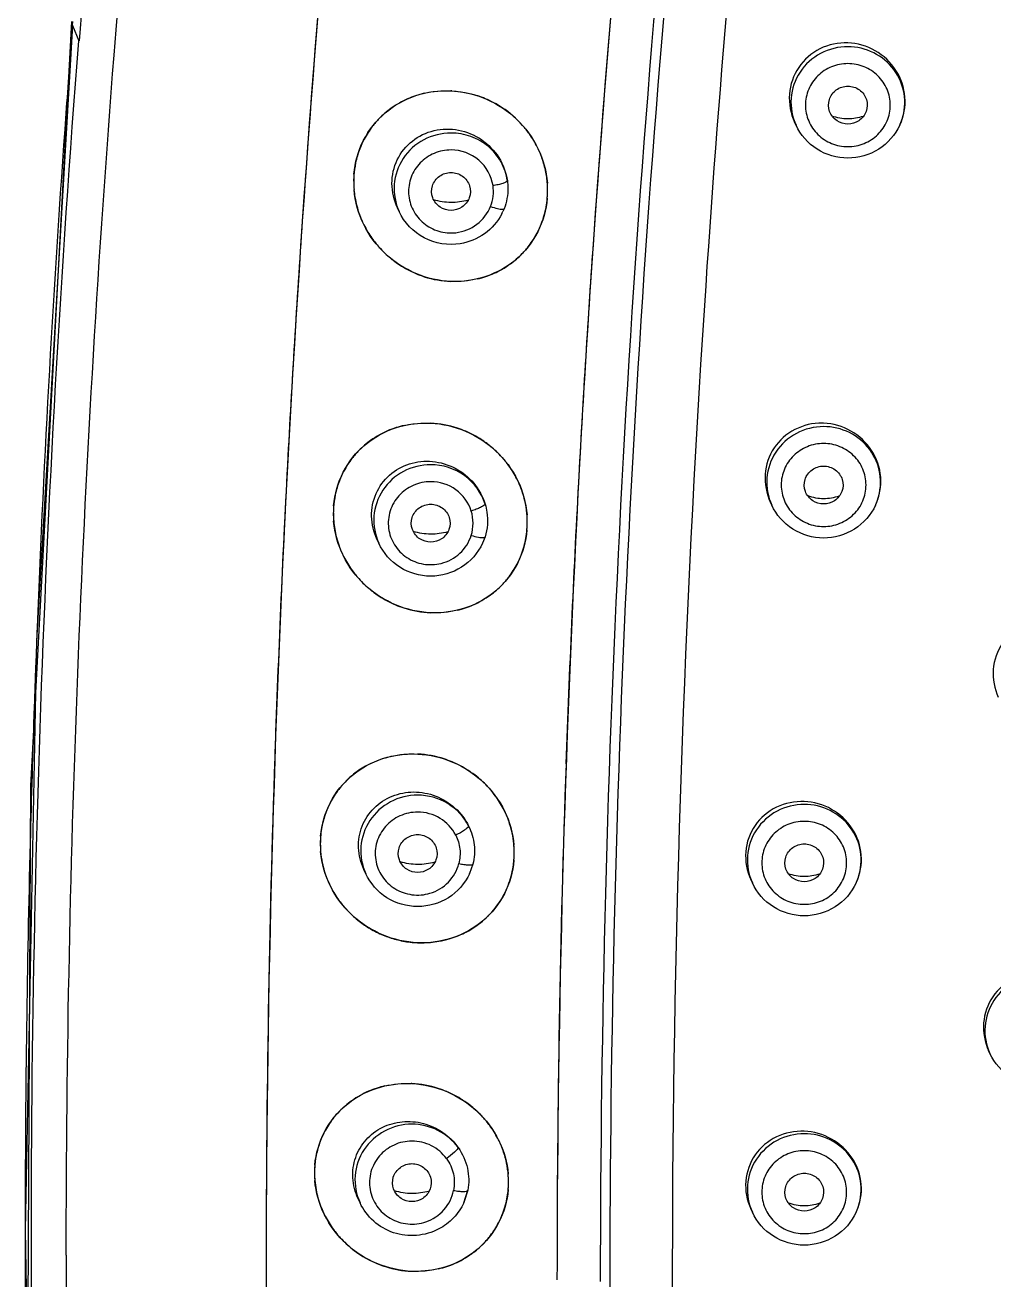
# Model space of a CAD drawing. Extents: x 0 to 3160, y 0 to 2315.
# Drawn here: x 1165.88 to 1185.86, y 1012.14 to 1038.04 of the extents above; entities that cross this region are included whole.
import ezdxf

# ---------------------------------------------------------------- set-up
doc = ezdxf.new("R2010")
doc.units = 0
doc.header["$LTSCALE"] = 10
doc.header["$MEASUREMENT"] = 0
doc.layers.add('DEF_LAYER_ASSEM_MEMBER', color=7, linetype='CONTINUOUS')

msp = doc.modelspace()

# ---------------------------------------------------------------- linework, layer by layer
at = {"layer": 'DEF_LAYER_ASSEM_MEMBER', "color": 7, "linetype": 'Continuous'}
for p, q in [((1166.834, 1038.112), (1165.99, 1022.337)), ((1166.857, 1038.038), (1166.116, 1025.331)), ((1181.783, 1035.971), (1181.754, 1036.033)), ((1183.922, 1035.971), (1183.929, 1035.985)), ((1173.596, 1034.189), (1173.559, 1034.27)), ((1175.761, 1034.247), (1175.736, 1034.19)), ((1175.736, 1034.189), (1175.736, 1034.19)), ((1181.283, 1028.131), (1181.252, 1028.197)), ((1183.422, 1028.131), (1183.429, 1028.147)), ((1173.177, 1027.344), (1173.138, 1027.427)), ((1175.316, 1027.344), (1175.318, 1027.346)), ((1175.368, 1027.478), (1175.317, 1027.346)), ((1166.116, 1025.331), (1165.88, 1013.17)), ((1165.99, 1022.337), (1165.916, 1007.462)), ((1172.908, 1020.526), (1172.868, 1020.612)), ((1175.048, 1020.526), (1175.049, 1020.529)), ((1175.118, 1020.724), (1175.049, 1020.529)), ((1180.883, 1020.334), (1180.851, 1020.403)), ((1183.022, 1020.334), (1183.03, 1020.351)), ((1185.783, 1016.816), (1185.755, 1016.875)), ((1172.789, 1013.735), (1172.748, 1013.824)), ((1175.012, 1013.992), (1174.931, 1013.74)), ((1174.929, 1013.735), (1174.931, 1013.741)), ((1180.883, 1013.538), (1180.85, 1013.609)), ((1183.022, 1013.538), (1183.031, 1013.557)), ((1165.88, 1013.17), (1166.089, 1001.756)), ((1170.853, 1012.741), (1170.852, 1012.421)), ((1170.853, 1012.741), (1170.852, 1012.421)), ((1170.853, 1012.755), (1170.853, 1012.741)), ((1176.853, 1012.474), (1176.852, 1012.143)), ((1170.852, 1012.421), (1170.852, 1012.42)), ((1173.859, 1012.32), (1173.85, 1012.32))]:
    msp.add_line(p, q, dxfattribs=at)
at = {"layer": 'DEF_LAYER_ASSEM_MEMBER', "color": 9, "linetype": 'Continuous'}
for p, q in [((1166.857, 1038.032), (1166.863, 1038.11)), ((1166.857, 1038.031), (1166.849, 1037.923)), ((1166.857, 1038.032), (1166.857, 1038.038)), ((1166.857, 1038.031), (1166.987, 1037.711)), ((1175.736, 1034.189), (1175.736, 1034.19)), ((1175.316, 1027.344), (1175.317, 1027.346)), ((1175.048, 1020.526), (1175.049, 1020.529)), ((1174.929, 1013.735), (1175.012, 1013.992)), ((1165.881, 1013.56), (1165.881, 1012.89))]:
    msp.add_line(p, q, dxfattribs=at)
at = {"layer": 'DEF_LAYER_ASSEM_MEMBER', "color": 7, "linetype": 'Continuous'}
for centre, radius, start, end in [((1494.541, 1012.315), 328.53, 174.12219, 175.56669), ((1489.937, 1012.178), 319.085, 174.08253, 179.89631), ((1495.058, 1011.717), 324.226, 174.09477, 176.03083), ((1490.597, 1011.895), 313.745, 174.08686, 179.89427), ((1495.831, 1011.424), 319, 174.09955, 176.03294), ((1174.546, 1034.759), 1.92, 108.5073, 119.263), ((1174.555, 1034.733), 1.948, 103.0767, 108.5155), ((1174.567, 1034.633), 2.049, 86.8468, 87.2462), ((1174.558, 1034.577), 2.106, 67.2529, 71.7163), ((1174.519, 1034.806), 1.866, 125.7753, 135.6514), ((1174.528, 1034.794), 1.881, 119.3007, 125.7776), ((1174.548, 1034.554), 2.131, 56.5898, 67.242), ((1174.55, 1034.557), 2.128, 41.5718, 56.5758), ((1174.501, 1034.825), 1.84, 135.6819, 142.493), ((1174.508, 1034.82), 1.848, 142.5, 152.0352), ((1174.574, 1034.579), 2.095, 35.3444, 41.5515), ((1174.586, 1034.587), 2.081, 26.444, 35.3496), ((1174.505, 1034.822), 1.845, 152.0557, 158.9801), ((1174.626, 1034.608), 2.035, 19.8182, 26.4245), ((1174.535, 1034.811), 1.877, 158.9927, 168.238), ((1174.648, 1034.616), 2.012, 10.9991, 19.8209), ((1174.553, 1034.808), 1.895, 168.2554, 176.1222), ((1174.698, 1034.627), 1.961, 2.9471, 10.9796), ((1174.576, 1034.806), 1.919, 175.4359, 179.7478), ((1174.602, 1034.805), 1.944, 176.1324, 184.8032), ((1174.6, 1034.806), 1.942, 179.7583, 184.8145), ((1174.72, 1034.627), 1.939, 359.7232, 4.4406), ((1174.633, 1034.809), 1.976, 184.8123, 189.4353), ((1174.666, 1034.815), 2.009, 189.4647, 199.7928), ((1174.722, 1034.628), 1.937, 355.2105, 2.9405), ((1174.739, 1034.628), 1.92, 355.1727, 359.7143), ((1174.779, 1034.622), 1.88, 339.035, 349.5123), ((1174.749, 1034.627), 1.91, 349.5179, 355.1744), ((1490.109, 1012.085), 319.264, 176.03522, 176.93777), ((1174.712, 1034.832), 2.058, 199.7909, 206.4335), ((1174.705, 1034.665), 1.135, 332.4825, 335.2128), ((1174.736, 1034.844), 2.085, 206.4519, 215.3075), ((1174.804, 1034.612), 1.853, 322.5879, 332.1152), ((1174.792, 1034.617), 1.866, 332.135, 339.0138), ((1174.762, 1034.862), 2.116, 215.3026, 221.6339), ((1174.771, 1034.871), 2.129, 221.6525, 230.8342), ((1174.8, 1034.615), 1.858, 315.8674, 322.5814), ((1490.543, 1011.814), 313.698, 176.03716, 176.93563), ((1174.777, 1034.878), 2.138, 230.8299, 236.7925), ((1174.795, 1034.621), 1.866, 305.9564, 315.8376), ((1174.77, 1034.869), 2.127, 236.8043, 246.9969), ((1174.769, 1034.664), 1.916, 288.7869, 299.5516), ((1174.781, 1034.64), 1.889, 299.5884, 305.959), ((1174.761, 1034.849), 2.105, 247.0058, 252.1081), ((1174.753, 1034.824), 2.079, 252.1059, 267.5863), ((1174.76, 1034.691), 1.944, 283.4665, 288.7954), ((1174.141, 1027.723), 2.103, 71.8238, 87.1146), ((1174.103, 1027.938), 1.88, 119.0707, 125.4199), ((1174.123, 1027.899), 1.925, 107.8722, 119.0285), ((1174.133, 1027.87), 1.955, 102.842, 107.8836), ((1174.137, 1027.711), 2.116, 66.8474, 71.8287), ((1174.128, 1027.691), 2.138, 56.8089, 66.8411), ((1174.091, 1027.955), 1.86, 125.4162, 135.4758), ((1174.131, 1027.697), 2.131, 50.8758, 56.7947), ((1174.134, 1027.7), 2.127, 41.918, 50.8823), ((1487.064, 1012.25), 316.214, 176.9383, 178.00335), ((1174.075, 1027.973), 1.835, 142.3012, 151.958), ((1174.071, 1027.976), 1.831, 135.5086, 142.2948), ((1174.161, 1027.725), 2.091, 35.6024, 41.8981), ((1174.07, 1027.977), 1.83, 151.9803, 158.9257), ((1174.176, 1027.735), 2.072, 26.8759, 35.6082), ((1174.098, 1027.966), 1.859, 158.9381, 168.2764), ((1174.219, 1027.758), 2.024, 20.2075, 26.8564), ((1487.669, 1011.969), 310.82, 176.93583, 178.00401), ((1174.115, 1027.964), 1.876, 168.2957, 176.259), ((1174.243, 1027.767), 1.998, 11.429, 20.2105), ((1174.138, 1027.961), 1.9, 175.3283, 179.9448), ((1174.163, 1027.961), 1.925, 176.2681, 184.8048), ((1174.295, 1027.778), 1.944, 3.4621, 11.4092), ((1174.162, 1027.961), 1.923, 179.9546, 184.8188), ((1174.196, 1027.964), 1.957, 184.8175, 189.5844), ((1174.32, 1027.78), 1.919, 355.2171, 3.4563), ((1174.338, 1027.78), 1.902, 355.1755, 0.0209), ((1174.319, 1027.779), 1.921, 0.0291, 4.5309), ((1174.231, 1027.971), 1.993, 189.6149, 199.9671), ((1174.348, 1027.779), 1.892, 350.0261, 355.1763), ((1174.279, 1027.989), 2.045, 199.9645, 206.5892), ((1174.376, 1027.774), 1.863, 339.3599, 350.022), ((1174.307, 1028.003), 2.076, 206.6085, 215.4664), ((1174.388, 1027.77), 1.851, 332.3778, 339.3366), ((1174.336, 1028.023), 2.111, 215.4606, 221.7732), ((1174.398, 1027.766), 1.84, 322.7929, 332.3575), ((1174.348, 1028.035), 2.128, 221.7927, 230.9401), ((1174.383, 1027.78), 1.86, 305.9675, 315.9742), ((1174.392, 1027.771), 1.848, 316.0054, 322.786), ((1174.356, 1028.045), 2.141, 230.9345, 236.8823), ((1174.352, 1028.039), 2.134, 236.8951, 247.0303), ((1174.368, 1027.802), 1.887, 299.6093, 305.9708), ((1174.344, 1028.021), 2.114, 247.0374, 252.1281), ((1174.336, 1027.998), 2.089, 252.1262, 267.5405), ((1174.343, 1027.859), 1.95, 283.3958, 288.5653), ((1174.353, 1027.83), 1.918, 288.5548, 299.5697), ((1483.028, 1012.392), 312.176, 178.00346, 179.93584), ((1173.87, 1020.885), 2.113, 71.89, 87.081), ((1173.867, 1020.875), 2.123, 67.2044, 71.8949), ((1173.859, 1020.856), 2.144, 56.9852, 67.1982), ((1173.816, 1021.129), 1.857, 124.3781, 136.0494), ((1173.829, 1021.11), 1.879, 119.5692, 124.3876), ((1173.865, 1020.866), 2.132, 51.3221, 56.9706), ((1483.456, 1012.116), 306.604, 178.00404, 179.99488), ((1173.792, 1021.154), 1.822, 136.096, 142.3823), ((1173.868, 1020.871), 2.127, 42.317, 51.3285), ((1173.793, 1021.154), 1.823, 142.3867, 152.6438), ((1173.899, 1020.899), 2.085, 36.3662, 42.2983), ((1173.915, 1020.911), 2.065, 27.4782, 36.3711), ((1173.789, 1021.157), 1.817, 152.6736, 159.9536), ((1173.961, 1020.936), 2.013, 21.3858, 27.4601), ((1173.813, 1021.148), 1.843, 159.9616, 169.2624), ((1173.986, 1020.945), 1.986, 12.1871, 21.3872), ((1173.841, 1021.144), 1.872, 169.3058, 179.6155), ((1173.866, 1021.143), 1.896, 175.1778, 184.8256), ((1174.04, 1020.957), 1.931, 5.5469, 12.1695), ((1173.881, 1021.143), 1.912, 179.6002, 184.8019), ((1174.065, 1020.96), 1.905, 355.2294, 5.5417), ((1174.077, 1020.96), 1.894, 355.1941, 3.1055), ((1174.067, 1020.96), 1.904, 3.1056, 4.6005), ((1173.913, 1021.148), 1.944, 184.843, 191.8322), ((1174.098, 1020.959), 1.872, 351.1791, 355.187), ((1173.955, 1021.157), 1.987, 191.8438, 201.568), ((1174.12, 1020.956), 1.85, 338.5823, 351.1637), ((1174.004, 1021.177), 2.04, 201.5775, 208.5628), ((1174.14, 1020.949), 1.829, 334.3743, 338.5575), ((1174.032, 1021.192), 2.072, 208.5696, 217.0204), ((1174.135, 1020.953), 1.836, 318.392, 334.3257), ((1174.066, 1021.218), 2.115, 217.0272, 223.9515), ((1174.076, 1021.228), 2.128, 223.9545, 232.2182), ((1174.134, 1020.955), 1.838, 314.5644, 318.3556), ((1174.084, 1021.239), 2.142, 232.225, 239.4482), ((1174.114, 1020.977), 1.867, 302.3536, 314.5357), ((1174.08, 1021.231), 2.134, 239.4563, 247.5893), ((1174.079, 1021.23), 2.132, 247.5904, 255.2163), ((1174.084, 1021.033), 1.931, 286.4376, 296.4996), ((1174.1, 1021), 1.895, 296.5235, 302.3409), ((1174.068, 1021.19), 2.091, 255.2227, 259.154), ((1174.066, 1021.177), 2.078, 259.1563, 267.5707), ((1174.064, 1021.138), 2.038, 267.5775, 274.9425), ((1174.067, 1021.099), 1.999, 274.9607, 280.0752), ((1174.07, 1021.082), 1.982, 280.0693, 286.4353), ((1173.73, 1014.263), 1.931, 107.6974, 119.1286), ((1173.741, 1014.229), 1.967, 102.9933, 107.7129), ((1173.755, 1014.118), 2.079, 87.1428, 87.5531), ((1173.756, 1014.141), 2.056, 87.1428, 87.5535), ((1173.75, 1014.074), 2.123, 72.0777, 87.0691), ((1173.748, 1014.065), 2.132, 67.1342, 72.0811), ((1173.689, 1014.332), 1.85, 125.4185, 135.6363), ((1173.705, 1014.31), 1.878, 119.1752, 125.4245), ((1173.741, 1014.05), 2.149, 57.2262, 67.1315), ((1173.748, 1014.063), 2.134, 51.3251, 57.2098), ((1173.663, 1014.359), 1.813, 135.6719, 142.4687), ((1173.755, 1014.071), 2.123, 42.4437, 51.3341), ((1173.662, 1014.36), 1.811, 142.4747, 152.2783), ((1173.788, 1014.102), 2.078, 36.1451, 42.4222), ((1173.809, 1014.117), 2.053, 27.4397, 36.1525), ((1173.653, 1014.366), 1.801, 152.3027, 159.3092), ((1173.858, 1014.143), 1.998, 20.7593, 27.4188), ((1173.677, 1014.357), 1.826, 159.3224, 168.8036), ((1173.886, 1014.154), 1.967, 11.9382, 20.7626), ((1173.693, 1014.355), 1.843, 168.8262, 177.1062), ((1173.942, 1014.166), 1.91, 4.061, 11.9177), ((1173.714, 1014.353), 1.864, 175.1007, 180.4604), ((1173.739, 1014.353), 1.889, 177.1112, 184.8089), ((1173.736, 1014.353), 1.886, 180.4682, 184.8275), ((1173.968, 1014.168), 1.884, 0.4587, 4.7219), ((1173.969, 1014.168), 1.882, 355.2243, 4.0553), ((1173.773, 1014.356), 1.923, 184.8309, 190.5441), ((1173.987, 1014.168), 1.865, 355.1815, 0.4512), ((1173.813, 1014.365), 1.964, 190.5754, 200.7548), ((1174.022, 1014.163), 1.83, 339.5258, 350.4671), ((1173.997, 1014.167), 1.855, 350.4718, 355.1812), ((1173.866, 1014.385), 2.02, 200.7488, 207.2465), ((1174.031, 1014.161), 1.821, 332.4637, 339.5008), ((1173.899, 1014.403), 2.057, 207.2699, 216.2584), ((1174.035, 1014.159), 1.816, 322.7594, 332.4414), ((1173.933, 1014.427), 2.1, 216.2488, 222.3572), ((1173.951, 1014.445), 2.125, 222.3814, 231.7567), ((1174.024, 1014.168), 1.83, 315.921, 322.7532), ((1173.964, 1014.46), 2.145, 231.747, 237.3242), ((1174.01, 1014.183), 1.851, 305.8036, 315.8874), ((1173.963, 1014.461), 2.145, 237.3415, 248.3878), ((1173.956, 1014.444), 2.127, 248.3964, 252.387), ((1173.971, 1014.246), 1.925, 288.3723, 299.4021), ((1173.99, 1014.211), 1.885, 299.444, 305.8089), ((1477.859, 1012.417), 307.006, 179.99948, 181.24812), ((1474.876, 1012.392), 304.023, 179.99475, 183.75658), ((1173.951, 1014.427), 2.109, 252.383, 267.2408), ((1173.959, 1014.282), 1.962, 283.2443, 288.386)]:
    msp.add_arc(centre, radius, start, end, dxfattribs=at)
at = {"layer": 'DEF_LAYER_ASSEM_MEMBER', "color": 9, "linetype": 'Continuous'}
for centre, radius, start, end in [((1488.766, 1011.976), 311.021, 174.0724, 179.9753), ((1488.189, 1012.014), 310.247, 174.0671, 179.83079), ((1492.064, 1012.656), 326.195, 175.55757, 175.8568), ((1489.141, 1012.86), 323.265, 175.85542, 177.7399), ((1182.894, 1036.446), 1.132, 335.2008, 341.6146), ((1182.394, 1028.606), 1.132, 335.2008, 341.6146), ((1485.612, 1013.023), 319.732, 177.74417, 177.88374), ((1485.238, 1013.037), 319.358, 177.88374, 178.03682), ((1484.356, 1013.067), 318.475, 178.03666, 178.54311), ((1482.217, 1013.119), 316.336, 178.54266, 179.91998), ((1181.994, 1020.809), 1.132, 335.2008, 341.6146), ((1181.994, 1014.013), 1.132, 335.2008, 341.6146), ((1477.69, 1013.133), 311.809, 180.04473, 180.89935), ((1473.749, 1012.024), 295.807, 179.82459, 183.60424)]:
    msp.add_arc(centre, radius, start, end, dxfattribs=at)
for points, start_tangent, end_tangent in [([(1168.462, 1045.734), (1167.709, 1037.417), (1166.722, 1012.657)], (-0.10215, -0.994769), (-0.000273, -1)), ([(1180.881, 1043.992), (1179.815, 1031.036), (1179.864, 992.754)], (-0.102543, -0.994729), (0.06594, -0.997824)), ([(1167.611, 981.507), (1166.981, 988.381), (1166.507, 995.304), (1166.029, 1009.306), (1166.987, 1037.711)], (-0.101833, 0.994802), (0.077992, 0.996954)), ([(1182.852, 1037.592), (1182.291, 1037.452), (1181.866, 1037.066), (1181.682, 1036.529), (1181.783, 1035.971)], (-1, 0), (0.419343, -0.907828)), ([(1183.969, 1036.089), (1184.012, 1036.623), (1183.802, 1037.118), (1183.385, 1037.466), (1182.852, 1037.592)], (0.315224, 0.949017), (-1, 0)), ([(1182.852, 1037.242), (1182.517, 1037.177), (1182.234, 1036.992), (1182.044, 1036.714), (1181.977, 1036.386), (1182.044, 1036.059), (1182.234, 1035.781), (1182.517, 1035.596), (1182.852, 1035.53)], (-1, 0), (1, 0)), ([(1182.852, 1035.53), (1183.187, 1035.596), (1183.471, 1035.781), (1183.661, 1036.059), (1183.727, 1036.386), (1183.661, 1036.714), (1183.471, 1036.992), (1183.187, 1037.177), (1182.852, 1037.242)], (1, 0), (-1, 0)), ([(1174.666, 1035.81), (1174.104, 1035.67), (1173.68, 1035.285), (1173.495, 1034.747), (1173.596, 1034.189)], (-1, 0), (0.419343, -0.907828)), ([(1175.828, 1034.823), (1175.697, 1035.211), (1175.436, 1035.529), (1175.077, 1035.738), (1174.666, 1035.81)], (-0.143125, 0.989705), (-1, 0)), ([(1174.666, 1035.461), (1174.32, 1035.391), (1174.03, 1035.193), (1173.844, 1034.899), (1173.792, 1034.557), (1173.883, 1034.222), (1174.102, 1033.951), (1174.412, 1033.786), (1174.764, 1033.754)], (-1, 0), (0.993911, 0.110184)), ([(1175.532, 1034.725), (1175.24, 1035.251), (1174.666, 1035.461)], (-0.143125, 0.989705), (-1, 0)), ([(1175.828, 1034.823), (1175.799, 1034.796), (1175.733, 1034.769), (1175.64, 1034.744), (1175.532, 1034.725)], (-0.366525, -0.930408), (-0.990563, -0.137057)), ([(1175.482, 1034.296), (1175.532, 1034.725)], (0.368004, 0.929824), (-0.143125, 0.989705)), ([(1174.764, 1033.754), (1175.2, 1033.927), (1175.482, 1034.296)], (0.993911, 0.110184), (0.368004, 0.929824)), ([(1175.482, 1034.296), (1175.628, 1034.25), (1175.732, 1034.236)], (0.935196, -0.35413), (0.99803, 0.062734)), ([(1175.732, 1034.236), (1175.742, 1034.237), (1175.761, 1034.247)], (0.99803, 0.062734), (0.418585, 0.908177)), ([(1182.352, 1029.752), (1181.791, 1029.612), (1181.366, 1029.227), (1181.182, 1028.689), (1181.283, 1028.131)], (-1, 0), (0.419343, -0.907828)), ([(1183.469, 1028.249), (1183.512, 1028.784), (1183.302, 1029.279), (1182.885, 1029.627), (1182.352, 1029.752)], (0.315224, 0.949017), (-1, 0)), ([(1182.352, 1029.403), (1182.017, 1029.338), (1181.734, 1029.152), (1181.544, 1028.875), (1181.477, 1028.547), (1181.544, 1028.22), (1181.734, 1027.942), (1182.017, 1027.756), (1182.352, 1027.691)], (-1, 0), (1, 0)), ([(1182.352, 1027.691), (1182.687, 1027.756), (1182.971, 1027.942), (1183.161, 1028.219), (1183.227, 1028.547), (1183.161, 1028.875), (1182.971, 1029.152), (1182.687, 1029.338), (1182.352, 1029.403)], (1, 0), (-1, 0)), ([(1174.247, 1028.965), (1173.685, 1028.825), (1173.26, 1028.439), (1173.076, 1027.902), (1173.177, 1027.344)], (-1, 0), (0.419343, -0.907828)), ([(1175.369, 1028.153), (1174.944, 1028.74), (1174.247, 1028.965)], (-0.299416, 0.954123), (-1, 0)), ([(1174.247, 1028.615), (1173.887, 1028.539), (1173.59, 1028.326), (1173.41, 1028.011), (1173.378, 1027.653), (1173.5, 1027.313), (1173.754, 1027.052), (1174.095, 1026.916), (1174.463, 1026.93)], (-1, 0), (0.970263, 0.242052)), ([(1175.083, 1028.01), (1174.767, 1028.448), (1174.247, 1028.615)], (-0.299416, 0.954123), (-1, 0)), ([(1175.369, 1028.153), (1175.34, 1028.122), (1175.277, 1028.085), (1175.187, 1028.046), (1175.083, 1028.01)], (-0.337821, -0.94121), (-0.957761, -0.287565)), ([(1175.083, 1027.507), (1175.083, 1028.01)], (0.300233, 0.953866), (-0.298671, 0.954356)), ([(1174.463, 1026.93), (1174.85, 1027.139), (1175.083, 1027.507)], (0.970263, 0.242052), (0.300967, 0.953635)), ([(1175.083, 1027.507), (1175.233, 1027.471), (1175.339, 1027.464)], (0.957309, -0.289067), (0.991786, 0.127906)), ([(1175.339, 1027.464), (1175.35, 1027.466), (1175.368, 1027.478)], (0.991786, 0.127906), (0.416131, 0.909305)), ([(1173.978, 1022.147), (1173.416, 1022.007), (1172.991, 1021.621), (1172.807, 1021.084), (1172.908, 1020.526)], (-1, 0), (0.419343, -0.907828)), ([(1175.03, 1021.507), (1174.597, 1021.974), (1173.978, 1022.147)], (-0.451153, 0.892446), (-1, 0)), ([(1173.978, 1021.797), (1173.613, 1021.719), (1173.315, 1021.5), (1173.137, 1021.179), (1173.112, 1020.815), (1173.244, 1020.474), (1173.51, 1020.218), (1173.861, 1020.093), (1174.232, 1020.122)], (-1, 0), (0.958426, 0.285342)), ([(1174.762, 1021.321), (1174.439, 1021.668), (1173.978, 1021.797)], (-0.451153, 0.892446), (-1, 0)), ([(1181.952, 1021.955), (1181.391, 1021.815), (1180.966, 1021.429), (1180.782, 1020.892), (1180.883, 1020.334)], (-1, 0), (0.419343, -0.907828)), ([(1183.069, 1020.452), (1183.112, 1020.986), (1182.902, 1021.482), (1182.485, 1021.83), (1181.952, 1021.955)], (0.315224, 0.949017), (-1, 0)), ([(1181.952, 1021.606), (1181.617, 1021.541), (1181.334, 1021.355), (1181.144, 1021.077), (1181.077, 1020.75), (1181.144, 1020.422), (1181.334, 1020.144), (1181.617, 1019.959), (1181.952, 1019.894)], (-1, 0), (1, 0)), ([(1181.952, 1019.894), (1182.287, 1019.959), (1182.571, 1020.144), (1182.761, 1020.422), (1182.827, 1020.75), (1182.761, 1021.077), (1182.571, 1021.355), (1182.287, 1021.541), (1181.952, 1021.606)], (1, 0), (-1, 0)), ([(1175.03, 1021.507), (1175.003, 1021.472), (1174.944, 1021.425), (1174.86, 1021.372), (1174.762, 1021.321)], (-0.303914, -0.9527), (-0.90023, -0.435416)), ([(1174.762, 1021.321), (1174.848, 1021.035), (1174.827, 1020.737)], (0.449274, -0.893394), (-0.242387, -0.97018)), ([(1174.232, 1020.122), (1174.613, 1020.353), (1174.827, 1020.737)], (0.958426, 0.285342), (0.243774, 0.969832)), ([(1174.827, 1020.737), (1174.933, 1020.716), (1175.024, 1020.706), (1175.089, 1020.709), (1175.118, 1020.724)], (0.972279, -0.233825), (0.412757, 0.910841)), ([(1186.852, 1018.437), (1186.291, 1018.297), (1185.866, 1017.911), (1185.682, 1017.374), (1185.783, 1016.816)], (-1, 0), (0.419343, -0.907828)), ([(1173.859, 1015.356), (1173.297, 1015.216), (1172.873, 1014.831), (1172.688, 1014.293), (1172.789, 1013.735)], (-1, 0), (0.419343, -0.907828)), ([(1174.815, 1014.874), (1174.397, 1015.228), (1173.859, 1015.356)], (-0.58879, 0.808286), (-1, 0)), ([(1181.952, 1015.159), (1181.391, 1015.019), (1180.966, 1014.633), (1180.782, 1014.096), (1180.883, 1013.538)], (-1, 0), (0.419343, -0.907828)), ([(1183.069, 1013.656), (1183.112, 1014.19), (1182.902, 1014.685), (1182.485, 1015.034), (1181.952, 1015.159)], (0.315224, 0.949017), (-1, 0)), ([(1173.859, 1015.007), (1173.49, 1014.927), (1173.19, 1014.703), (1173.015, 1014.376), (1172.996, 1014.008), (1173.138, 1013.666), (1173.414, 1013.414), (1173.773, 1013.299), (1174.147, 1013.343)], (-1, 0), (0.946295, 0.323305)), ([(1174.572, 1014.647), (1174.26, 1014.912), (1173.859, 1015.007)], (-0.58879, 0.808286), (-1, 0)), ([(1174.815, 1014.874), (1174.791, 1014.835), (1174.737, 1014.779), (1174.572, 1014.647)], (-0.266616, -0.963803), (-0.820404, -0.571784)), ([(1181.952, 1014.81), (1181.617, 1014.744), (1181.334, 1014.559), (1181.144, 1014.281), (1181.077, 1013.954), (1181.144, 1013.626), (1181.334, 1013.348), (1181.617, 1013.163), (1181.952, 1013.098)], (-1, 0), (1, 0)), ([(1181.952, 1013.098), (1182.287, 1013.163), (1182.571, 1013.348), (1182.761, 1013.626), (1182.827, 1013.954), (1182.761, 1014.281), (1182.571, 1014.559), (1182.287, 1014.744), (1181.952, 1014.81)], (1, 0), (-1, 0)), ([(1174.572, 1014.647), (1174.715, 1014.333), (1174.718, 1013.99)], (0.586745, -0.809772), (-0.190652, -0.981658)), ([(1174.147, 1013.343), (1174.521, 1013.591), (1174.718, 1013.99)], (0.946295, 0.323305), (0.192172, 0.981361)), ([(1174.718, 1013.99), (1174.825, 1013.974), (1174.917, 1013.969), (1174.983, 1013.975), (1175.012, 1013.992)], (0.982898, -0.184153), (0.408824, 0.912613)), ([(1166.727, 1012.657), (1166.831, 1004.604), (1167.143, 996.609), (1167.669, 988.68), (1168.386, 980.817)], (-0.000273, -1), (0.10145, -0.994841))]:
    msp.add_spline(points, degree=3, dxfattribs=dict(at, start_tangent=start_tangent, end_tangent=end_tangent))
at = {"layer": 'DEF_LAYER_ASSEM_MEMBER', "color": 7, "linetype": 'Continuous'}
for points, start_tangent, end_tangent in [([(1182.852, 1037.67), (1182.277, 1037.548), (1181.838, 1037.165), (1181.647, 1036.614), (1181.753, 1036.034)], (-0.999254, 0.038619), (0.419131, -0.907926)), ([(1183.929, 1035.984), (1184.03, 1036.552), (1183.843, 1037.104), (1183.416, 1037.508), (1182.852, 1037.67)], (0.419461, 0.907773), (-0.999254, 0.038619)), ([(1172.664, 1034.958), (1172.862, 1035.662), (1173.31, 1036.228), (1173.941, 1036.582), (1174.666, 1036.68)], (0.0796, 0.996827), (0.998845, -0.048045)), ([(1174.114, 1036.631), (1174.666, 1036.68)], (0.974061, 0.226284), (0.998845, -0.048045)), ([(1174.666, 1036.68), (1175.219, 1036.577)], (0.998845, -0.048045), (0.949542, -0.313639)), ([(1174.68, 1036.679), (1175.398, 1036.509), (1176.019, 1036.096), (1176.459, 1035.493), (1176.653, 1034.778)], (0.998486, -0.055005), (0.077313, -0.997007)), ([(1182.629, 1036.062), (1182.475, 1036.256), (1182.47, 1036.501), (1182.614, 1036.701), (1182.852, 1036.778)], (-0.834959, 0.550312), (1, 0)), ([(1182.852, 1036.778), (1183.09, 1036.701), (1183.235, 1036.501), (1183.229, 1036.256), (1183.076, 1036.062)], (1, 0), (-0.834976, -0.550286)), ([(1182.852, 1036.101), (1182.525, 1036.161)], (-0.999989, 0.004749), (-0.938481, 0.34533)), ([(1182.852, 1035.995), (1182.629, 1036.062)], (-1, 0), (-0.834959, 0.550312)), ([(1183.167, 1036.154), (1182.852, 1036.101)], (-0.943403, -0.331649), (-0.999989, 0.004749)), ([(1183.076, 1036.062), (1182.852, 1035.995)], (-0.834976, -0.550286), (-1, 0)), ([(1173.559, 1034.27), (1173.448, 1034.769), (1173.558, 1035.258), (1173.868, 1035.645), (1174.316, 1035.86), (1174.819, 1035.87), (1175.292, 1035.674), (1175.651, 1035.304), (1175.828, 1034.823)], (-0.418974, 0.907998), (0.137099, -0.990557)), ([(1182.852, 1035.293), (1182.217, 1035.477), (1181.783, 1035.971)], (-1, 0), (-0.419196, 0.907896)), ([(1183.922, 1035.971), (1183.488, 1035.477), (1182.852, 1035.293)], (-0.419196, -0.907896), (-1, 0)), ([(1174.442, 1034.28), (1174.289, 1034.474), (1174.283, 1034.719), (1174.428, 1034.919), (1174.666, 1034.996)], (-0.834959, 0.550312), (1, 0)), ([(1174.666, 1034.996), (1174.904, 1034.919), (1175.048, 1034.719), (1175.043, 1034.474), (1174.889, 1034.28)], (1, 0), (-0.834976, -0.550286)), ([(1175.828, 1034.823), (1175.839, 1034.676), (1175.761, 1034.247)], (0.137099, -0.990557), (-0.367475, -0.930033)), ([(1174.666, 1032.747), (1173.942, 1032.91), (1173.314, 1033.319), (1172.865, 1033.923), (1172.665, 1034.643)], (-0.999171, 0.040719), (-0.083602, 0.996499)), ([(1174.666, 1034.376), (1174.307, 1034.432)], (-0.999969, 0.007858), (-0.9563, 0.292386)), ([(1174.666, 1034.214), (1174.442, 1034.28)], (-1, 0), (-0.834959, 0.550312)), ([(1176.652, 1034.466), (1176.454, 1033.769), (1176.009, 1033.204), (1175.384, 1032.849), (1174.666, 1032.747)], (-0.083778, -0.996484), (-0.999171, 0.040719)), ([(1175.017, 1034.425), (1174.666, 1034.376)], (-0.959211, -0.28269), (-0.999969, 0.007858)), ([(1174.889, 1034.28), (1174.666, 1034.214)], (-0.834976, -0.550286), (-1, 0)), ([(1174.857, 1033.527), (1174.113, 1033.647), (1173.596, 1034.189)], (-0.987136, -0.159882), (-0.419196, 0.907896)), ([(1175.712, 1034.141), (1175.358, 1033.733), (1174.857, 1033.527)], (-0.461973, -0.886894), (-0.987136, -0.159882)), ([(1175.212, 1032.8), (1174.666, 1032.747)], (-0.9725, -0.232902), (-0.999171, 0.040719)), ([(1172.245, 1028.116), (1172.444, 1028.815), (1172.892, 1029.377), (1173.522, 1029.727), (1174.247, 1029.824)], (0.08148, 0.996675), (0.998801, -0.048951)), ([(1173.699, 1029.776), (1174.247, 1029.824)], (0.974979, 0.222295), (0.998801, -0.048951)), ([(1174.247, 1029.824), (1174.967, 1029.657), (1175.593, 1029.248), (1176.037, 1028.646), (1176.234, 1027.931)], (0.998801, -0.048951), (0.07889, -0.996883)), ([(1182.323, 1029.824), (1181.758, 1029.691), (1181.331, 1029.311), (1181.146, 1028.768), (1181.252, 1028.198)], (-0.999867, 0.016281), (0.419216, -0.907886)), ([(1182.352, 1029.823), (1182.337, 1029.822), (1182.323, 1029.824)], (-0.963008, -0.269472), (-0.845323, 0.534256)), ([(1183.429, 1028.146), (1183.529, 1028.71), (1183.342, 1029.259), (1182.915, 1029.66), (1182.352, 1029.823)], (0.41947, 0.907769), (-0.9992, 0.039996)), ([(1173.138, 1027.428), (1173.028, 1027.902), (1173.121, 1028.37), (1173.398, 1028.751), (1173.808, 1028.982), (1174.284, 1029.032), (1174.751, 1028.893), (1175.134, 1028.584), (1175.369, 1028.153)], (-0.419043, 0.907966), (0.290658, -0.956827)), ([(1182.129, 1028.223), (1181.975, 1028.416), (1181.97, 1028.661), (1182.114, 1028.861), (1182.352, 1028.938)], (-0.834959, 0.550312), (1, 0)), ([(1182.352, 1028.938), (1182.59, 1028.861), (1182.735, 1028.661), (1182.729, 1028.416), (1182.576, 1028.223)], (1, 0), (-0.834976, -0.550286)), ([(1182.352, 1028.263), (1182.031, 1028.32)], (-0.999988, 0.004954), (-0.941421, 0.337234)), ([(1182.668, 1028.316), (1182.352, 1028.263)], (-0.943411, -0.331627), (-0.999988, 0.004954)), ([(1174.023, 1027.435), (1173.87, 1027.628), (1173.864, 1027.874), (1174.009, 1028.074), (1174.247, 1028.151)], (-0.834959, 0.550312), (1, 0)), ([(1174.247, 1028.151), (1174.485, 1028.074), (1174.629, 1027.874), (1174.624, 1027.628), (1174.47, 1027.435)], (1, 0), (-0.834976, -0.550286)), ([(1175.369, 1028.153), (1175.407, 1027.985), (1175.368, 1027.478)], (0.290658, -0.956827), (-0.299484, -0.954101)), ([(1182.352, 1027.453), (1181.717, 1027.637), (1181.283, 1028.131)], (-1, 0), (-0.419196, 0.907896)), ([(1182.352, 1028.156), (1182.129, 1028.223)], (-1, 0), (-0.834959, 0.550312)), ([(1182.576, 1028.223), (1182.352, 1028.156)], (-0.834976, -0.550286), (-1, 0)), ([(1183.422, 1028.131), (1182.988, 1027.637), (1182.352, 1027.453)], (-0.419196, -0.907896), (-1, 0)), ([(1174.247, 1025.91), (1173.524, 1026.073), (1172.895, 1026.48), (1172.446, 1027.083), (1172.245, 1027.799)], (-0.999137, 0.041545), (-0.083632, 0.996497)), ([(1174.247, 1027.532), (1173.887, 1027.587)], (-0.999968, 0.008047), (-0.956554, 0.291556)), ([(1176.233, 1027.62), (1176.034, 1026.925), (1175.59, 1026.364), (1174.965, 1026.012), (1174.247, 1025.91)], (-0.083716, -0.99649), (-0.999137, 0.041545)), ([(1174.599, 1027.58), (1174.247, 1027.532)], (-0.959503, -0.2817), (-0.999968, 0.008047)), ([(1175.316, 1027.344), (1174.882, 1026.849), (1174.247, 1026.666), (1173.611, 1026.849), (1173.177, 1027.344)], (-0.419196, -0.907896), (-0.419196, 0.907896)), ([(1174.247, 1027.368), (1174.023, 1027.435)], (-1, 0), (-0.834959, 0.550312)), ([(1174.47, 1027.435), (1174.247, 1027.368)], (-0.834976, -0.550286), (-1, 0)), ([(1174.795, 1025.963), (1174.247, 1025.91)], (-0.972785, -0.231708), (-0.999137, 0.041545)), ([(1187.033, 1025.798), (1186.466, 1025.662), (1186.038, 1025.279), (1185.852, 1024.738), (1185.956, 1024.17)], (-0.999944, 0.010577), (0.419264, -0.907864)), ([(1171.976, 1021.302), (1172.177, 1021.997), (1172.625, 1022.553), (1173.254, 1022.9), (1173.978, 1022.995)], (0.084389, 0.996433), (0.998771, -0.049562)), ([(1172.902, 1022.745), (1173.415, 1022.945)], (0.869756, 0.493483), (0.973637, 0.228102)), ([(1173.415, 1022.945), (1173.978, 1022.995)], (0.973637, 0.228102), (0.99877, -0.049574)), ([(1173.978, 1022.995), (1174.697, 1022.83), (1175.323, 1022.422), (1175.768, 1021.823), (1175.965, 1021.112)], (0.998771, -0.049562), (0.080193, -0.996779)), ([(1172.868, 1020.613), (1172.759, 1021.061), (1172.835, 1021.507), (1173.079, 1021.88), (1173.452, 1022.126), (1173.896, 1022.212), (1174.35, 1022.127), (1174.748, 1021.881), (1175.03, 1021.507)], (-0.418925, 0.908021), (0.439371, -0.898305)), ([(1181.952, 1022.015), (1181.378, 1021.896), (1180.939, 1021.522), (1180.746, 1020.979), (1180.85, 1020.404)], (-0.999155, 0.041094), (0.419246, -0.907873)), ([(1183.03, 1020.351), (1183.129, 1020.909), (1182.942, 1021.455), (1182.515, 1021.854), (1181.952, 1022.015)], (0.419442, 0.907782), (-0.999155, 0.041094)), ([(1173.754, 1020.617), (1173.601, 1020.81), (1173.595, 1021.056), (1173.74, 1021.256), (1173.978, 1021.333)], (-0.834959, 0.550312), (1, 0)), ([(1173.978, 1021.333), (1174.216, 1021.256), (1174.36, 1021.056), (1174.355, 1020.81), (1174.201, 1020.617)], (1, 0), (-0.834976, -0.550286)), ([(1175.03, 1021.507), (1175.143, 1021.12), (1175.118, 1020.724)], (0.439371, -0.898305), (-0.241109, -0.970498)), ([(1181.729, 1020.425), (1181.575, 1020.619), (1181.57, 1020.864), (1181.714, 1021.064), (1181.952, 1021.141)], (-0.834959, 0.550312), (1, 0)), ([(1181.952, 1021.141), (1182.19, 1021.064), (1182.335, 1020.864), (1182.329, 1020.619), (1182.176, 1020.425)], (1, 0), (-0.834976, -0.550286)), ([(1173.978, 1019.101), (1173.255, 1019.263), (1172.626, 1019.67), (1172.177, 1020.27), (1171.976, 1020.983)], (-0.999113, 0.042102), (-0.083666, 0.996494)), ([(1173.978, 1020.715), (1173.618, 1020.77)], (-0.999966, 0.008186), (-0.956828, 0.290654)), ([(1175.964, 1020.802), (1175.766, 1020.11), (1175.321, 1019.552), (1174.697, 1019.202), (1173.978, 1019.101)], (-0.083684, -0.996492), (-0.999113, 0.042102)), ([(1174.33, 1020.763), (1173.978, 1020.715)], (-0.959797, -0.280695), (-0.999966, 0.008186)), ([(1175.048, 1020.526), (1174.613, 1020.031), (1173.978, 1019.848), (1173.342, 1020.031), (1172.908, 1020.526)], (-0.419196, -0.907896), (-0.419196, 0.907896)), ([(1173.978, 1020.55), (1173.754, 1020.617)], (-1, 0), (-0.834959, 0.550312)), ([(1174.201, 1020.617), (1173.978, 1020.55)], (-0.834976, -0.550286), (-1, 0)), ([(1181.952, 1020.467), (1181.624, 1020.526)], (-0.999987, 0.005128), (-0.939585, 0.342316)), ([(1182.268, 1020.519), (1181.952, 1020.467)], (-0.944155, -0.329502), (-0.999987, 0.005128)), ([(1181.952, 1019.656), (1181.317, 1019.84), (1180.883, 1020.334)], (-1, 0), (-0.419196, 0.907896)), ([(1181.952, 1020.358), (1181.729, 1020.425)], (-1, 0), (-0.834959, 0.550312)), ([(1182.176, 1020.425), (1181.952, 1020.358)], (-0.834976, -0.550286), (-1, 0)), ([(1183.022, 1020.334), (1182.588, 1019.84), (1181.952, 1019.656)], (-0.419196, -0.907896), (-1, 0)), ([(1186.852, 1018.49), (1186.279, 1018.364), (1185.843, 1017.985), (1185.653, 1017.445), (1185.755, 1016.875)], (-0.999647, 0.02655), (0.419326, -0.907836)), ([(1186.852, 1016.138), (1186.217, 1016.322), (1185.783, 1016.816)], (-1, 0), (-0.419196, 0.907896)), ([(1171.857, 1014.512), (1172.057, 1015.199), (1172.501, 1015.751), (1173.124, 1016.096), (1173.844, 1016.195)], (0.08546, 0.996342), (0.999088, -0.042694)), ([(1173.299, 1016.145), (1173.844, 1016.195)], (0.974386, 0.22488), (0.999088, -0.042687)), ([(1173.859, 1016.194), (1174.577, 1016.029), (1175.203, 1015.624), (1175.648, 1015.028), (1175.845, 1014.323)], (0.998757, -0.049847), (0.08222, -0.996614)), ([(1172.748, 1013.824), (1172.641, 1014.248), (1172.7, 1014.672), (1172.914, 1015.035), (1173.249, 1015.29), (1173.66, 1015.407), (1174.095, 1015.372), (1174.498, 1015.187), (1174.815, 1014.874)], (-0.419327, 0.907835), (0.574256, -0.818676)), ([(1181.952, 1015.211), (1181.378, 1015.093), (1180.94, 1014.721), (1180.747, 1014.182), (1180.849, 1013.61)], (-0.999158, 0.04104), (0.419309, -0.907843)), ([(1183.031, 1013.557), (1183.129, 1014.111), (1182.942, 1014.653), (1182.514, 1015.051), (1181.952, 1015.211)], (0.419244, 0.907874), (-0.999158, 0.04104)), ([(1174.815, 1014.874), (1175.003, 1014.448), (1175.012, 1013.992)], (0.574256, -0.818676), (-0.188059, -0.982158)), ([(1173.635, 1013.826), (1173.482, 1014.02), (1173.476, 1014.265), (1173.621, 1014.465), (1173.859, 1014.542)], (-0.834959, 0.550312), (1, 0)), ([(1173.859, 1014.542), (1174.097, 1014.465), (1174.241, 1014.265), (1174.236, 1014.02), (1174.082, 1013.826)], (1, 0), (-0.834976, -0.550286)), ([(1181.729, 1013.629), (1181.575, 1013.823), (1181.57, 1014.068), (1181.714, 1014.268), (1181.952, 1014.345)], (-0.834959, 0.550312), (1, 0)), ([(1181.952, 1014.345), (1182.19, 1014.268), (1182.335, 1014.068), (1182.329, 1013.823), (1182.176, 1013.629)], (1, 0), (-0.834976, -0.550286)), ([(1173.859, 1012.32), (1173.137, 1012.481), (1172.507, 1012.886), (1172.057, 1013.485), (1171.857, 1014.194)], (-0.999101, 0.042404), (-0.083706, 0.99649)), ([(1173.859, 1013.925), (1173.498, 1013.981)], (-0.999966, 0.008274), (-0.957121, 0.289688)), ([(1173.859, 1013.759), (1173.635, 1013.826)], (-1, 0), (-0.834959, 0.550312)), ([(1175.845, 1014.011), (1175.647, 1013.323), (1175.203, 1012.768), (1174.579, 1012.42), (1173.859, 1012.32)], (-0.083654, -0.996495), (-0.999101, 0.042404)), ([(1174.212, 1013.974), (1173.859, 1013.925)], (-0.960092, -0.279683), (-0.999966, 0.008274)), ([(1174.082, 1013.826), (1173.859, 1013.759)], (-0.834976, -0.550286), (-1, 0)), ([(1174.413, 1013.194), (1173.955, 1013.061), (1173.482, 1013.118), (1173.071, 1013.356), (1172.789, 1013.735)], (-0.885304, -0.465013), (-0.419196, 0.907896)), ([(1174.929, 1013.735), (1174.716, 1013.422), (1174.413, 1013.194)], (-0.419196, -0.907896), (-0.885304, -0.465013)), ([(1181.952, 1012.86), (1181.317, 1013.044), (1180.883, 1013.538)], (-1, 0), (-0.419196, 0.907896)), ([(1181.952, 1013.671), (1181.624, 1013.73)], (-0.999987, 0.005155), (-0.940226, 0.340552)), ([(1181.952, 1013.562), (1181.729, 1013.629)], (-1, 0), (-0.834959, 0.550312)), ([(1182.269, 1013.724), (1181.952, 1013.671)], (-0.944483, -0.328559), (-0.999987, 0.005155)), ([(1182.176, 1013.629), (1181.952, 1013.562)], (-0.834976, -0.550286), (-1, 0)), ([(1183.022, 1013.538), (1182.588, 1013.044), (1181.952, 1012.86)], (-0.419196, -0.907896), (-1, 0)), ([(1174.409, 1012.372), (1173.859, 1012.32)], (-0.973391, -0.22915), (-0.999101, 0.042392))]:
    msp.add_spline(points, degree=3, dxfattribs=dict(at, start_tangent=start_tangent, end_tangent=end_tangent))

doc.saveas('drawing.dxf')
